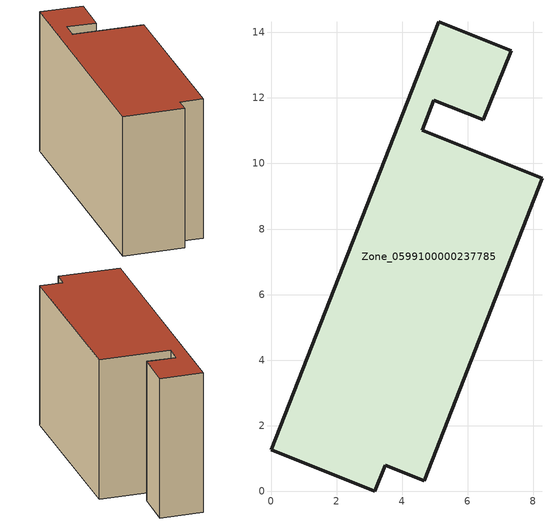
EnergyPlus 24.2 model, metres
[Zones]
Zone_0599100000237785
 floor ground (C_G): 4.97,11.93 4.61,11.02 8.27,9.56 4.68,0.32 3.48,0.79 3.17,0 0,1.27 5.12,14.32 7.33,13.44 6.48,11.33 z7.2
 wall outside (C_F): 4.61,11.02 4.97,11.93 6.48,11.33 7.33,13.44 5.12,14.32 0,1.27 3.17,0 3.48,0.79 4.68,0.32 8.27,9.56 4.61,11.02 z7.2:15.23
 roof outside (C_R): 7.33,13.44 5.12,14.32 0,1.27 3.17,0 3.48,0.79 4.68,0.32 8.27,9.56 4.61,11.02 4.97,11.93 6.48,11.33 z15.23
[BUILDING]
Pand.0599100000237785: North Axis=0; Terrain=City; Loads Convergence Tolerance Value=0.04; Temperature Convergence Tolerance Value=0.4; Solar Distribution=FullExterior; Maximum Number of Warmup Days=25; Minimum Number of Warmup Days=1
[Site:Location]
Rotterdam.The.Hague.AP_ZH_NLD Design_Conditions: Latitude=51.96; Longitude=4.45; Time Zone=1; Elevation=-4.5
[SITE:GROUNDTEMPERATURE:BUILDINGSURFACE]
18, 18, 18, 18, 18, 18, 18, 18, 18, 18, 18, 18
[MATERIAL] Thermal Absorptance=0.9; Solar Absorptance=0.7; Visible Absorptance=0.7
Name | Roughness | Thickness | Conductivity | Density | Specific Heat
G.TI.1975-1991 | MediumSmooth | 0.15 | 0.288461 | 540 | 1210
F.TI.1975-1991 | Rough | 0.3 | 0.230769 | 1920 | 840
R.TI.1975-1991 | MediumRough | 0.2 | 0.153846 | 1500 | 1000
[CONSTRUCTION]
C_G: G.TI.1975-1991
C_F: F.TI.1975-1991
C_R: R.TI.1975-1991
[ZONE]
Zone_0599100000237785: Type=1; Multiplier=1; Ceiling Height=Autocalculate; Volume=Autocalculate; Floor Area=autocalculate; Part of Total Floor Area=Yes
[ZONEINFILTRATION:DESIGNFLOWRATE]
Infil_Zone_0599100000237785: Zone or ZoneList or Space or SpaceList=Zone_0599100000237785; Schedule=AlwaysOn; Design Flow Rate Calculation Method=Flow/Area; Flow Rate per Floor Area=0.003; Constant Term Coefficient=1; Temperature Term Coefficient=0; Velocity Term Coefficient=0; Velocity Squared Term Coefficient=0
[HVACTEMPLATE:ZONE:IDEALLOADSAIRSYSTEM]
Zone_0599100000237785: Maximum Heating Supply Air Temperature=50; Minimum Cooling Supply Air Temperature=13; Maximum Heating Supply Air Humidity Ratio=0.0156; Minimum Cooling Supply Air Humidity Ratio=0.0077; Heating Limit=NoLimit; Cooling Limit=NoLimit; Dehumidification Control Type=ConstantSensibleHeatRatio; Cooling Sensible Heat Ratio=0.7; Dehumidification Setpoint=60; Humidification Control Type=None; Humidification Setpoint=30; Outdoor Air Method=None; Outdoor Air Flow Rate per Person=0.00944; Outdoor Air Flow Rate per Zone Floor Area=0; Outdoor Air Flow Rate per Zone=0; Demand Controlled Ventilation Type=None; Outdoor Air Economizer Type=NoEconomizer; Heat Recovery Type=None; Sensible Heat Recovery Effectiveness=0.7; Latent Heat Recovery Effectiveness=0.65
[ZONECONTROL:THERMOSTAT]
ThermostatControl_Zone_0599100000237785: Zone or ZoneList=Zone_0599100000237785; Control Type Schedule=DualSetpointControlType; Control 1=Thermostat_Zone_0599100000237785; Temperature Difference Between Cutout And Setpoint=0
[THERMOSTATSETPOINT:DUALSETPOINT]
Thermostat_Zone_0599100000237785: Heating Setpoint Temperature Schedule=HeatingSetpoint_Zone_0599100000237785; Cooling Setpoint Temperature Schedule=CoolingSetpoint_Zone_0599100000237785
[SCHEDULE:COMPACT]
HeatingSetpoint_Zone_0599100000237785: Through: 12/31, For: AllDays, Until: 24:00, 21
CoolingSetpoint_Zone_0599100000237785: Through: 12/31, For: AllDays, Until: 24:00, 24
DualSetpointControlType: Through: 12/31, For: AllDays, Until: 24:00, 4
AlwaysOn: Through: 12/31, For: AllDays, Until: 24:00, 1
